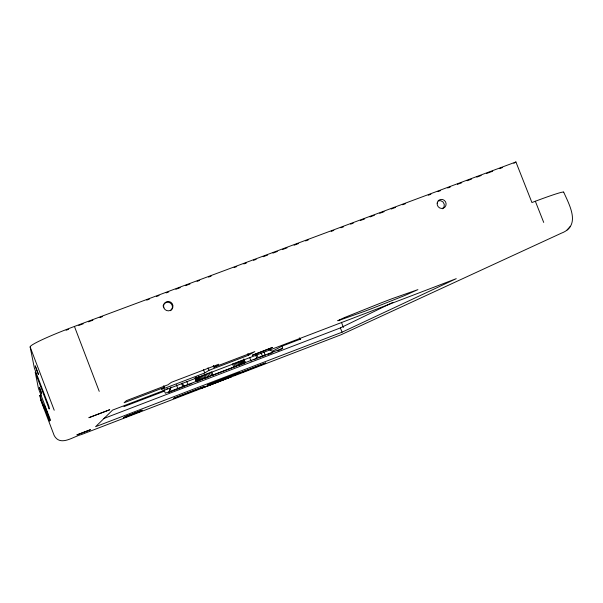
<?xml version="1.0" encoding="UTF-8"?>
<svg xmlns="http://www.w3.org/2000/svg" width="603" height="603" viewBox="0 0 603 603"><rect width="100%" height="100%" fill="white"/><g stroke="black" fill="none" stroke-linecap="round" stroke-linejoin="round"><path stroke-width="0.9" d="M168.84 392.44L170.717 387.307M171.079 387.058L169.179 392.221L177.945 388.86L176.34 384.676M41.419 394.875L39.851 395.47L40.823 400.354L54.195 435.532C60.375 446.823 72.948 436.64 81.495 434.529L340.899 334.823L561.235 233.24C581.073 225.808 569.805 205.729 563.654 192.078M567.091 229.984L570.415 226.298M337.899 320.623L344.343 317.623M265.727 363.014L234.695 374.953L265.621 363.006M163.745 385.701L164.393 387.375L161.378 389.553L204.756 372.978L208.97 370.34L248.549 355.212L254.798 351.617L213.959 367.219L213.304 365.501M513.862 163.323L515.912 161.966L531.929 202.54L535.343 201.251A45.217 2.08 -21.6 0 1 563.488 192.44M207.44 384.933L239.308 372.631L207.402 384.918M213.959 367.219L218.716 364.242L171.365 382.325L167.966 384.789L126.404 400.663L124.128 402.759L164.393 387.375M186.719 381.42L188.196 384.646L182.928 386.855L181.639 383.493M272.141 351.383L281.887 346.205L300.641 339.029L299.925 339.406L299.314 337.838M277.81 350.848L282.701 348.308L281.887 346.205M251.089 360.911L251.798 360.594M103.558 418.595L340.378 327.919L392.907 302.367M342.044 332.2L456.245 278.669L112.603 410.078L95.591 426.69L342.044 332.2L340.378 327.919M344.464 317.57L381.744 302.646A42.971 0.972 -21.2 0 1 392.206 298.643L417.909 289.636L404.658 295.56L373.981 307.726A42.971 0.972 -21.2 0 1 364.061 311.517L337.861 320.773M164.008 390.111L164.815 389.764M178.39 388.671L179.249 388.317M179.943 388.03L180.719 387.721M207.658 373.355L208.947 376.724L204.967 378.322L203.678 374.96M253.916 359.72L254.707 359.403M181.563 387.39L182.46 387.036M235.117 362.833L236.414 366.194L211.879 375.563L210.583 372.194M255.566 359.064L256.471 358.702M228.333 377.101L228.793 376.92M254.805 367.446L255.257 367.272M226.901 377.666L227.384 377.478M253.396 367.996L253.871 367.807M215.437 383.048L231.484 376.619L200.912 388.407L213.545 383.772M132.389 414.276L123.411 417.871L140.454 411.306L124.813 416.846L126.2 416.243L142.225 410.161L132.472 414.05M123.886 406.641L164.521 391.098L165.335 393.224L282.701 348.308M267.973 354.398L272.239 352.77M244.381 371.463L244.841 371.29M245.753 370.935L246.212 370.762M243.069 371.953L243.491 371.795M39.851 395.47L49.604 421.128L49.416 419.273L44.622 405.925L50.192 420.577L50.049 418.949L38.434 388.385L35.193 372.179L49.197 409.022L48.994 406.58L34.394 368.184L30.15 346.989A46.484 3.656 -20.6 0 1 74.44 326.442L515.912 161.966M78.759 325.454L83.176 323.811M88.468 321.836L92.885 320.193M99.94 317.562L102.593 316.575M146.717 300.128L149.363 299.148M156.426 296.518L159.071 295.53M166.134 292.9L168.78 291.912M175.842 289.282L180.252 287.639M185.551 285.664L189.96 284.021M197.023 281.39L199.668 280.403M208.495 277.109L211.148 276.121M234.092 267.574L236.738 266.586M243.8 263.956L246.446 262.968M253.509 260.338L256.154 259.35M263.217 256.72L267.626 255.077M272.925 253.102L277.335 251.459M282.634 249.484L287.043 247.841M294.106 245.21L298.515 243.567M305.578 240.936L308.223 239.949M331.168 231.401L333.821 230.414M340.876 227.783L343.529 226.796M350.584 224.165L353.237 223.178M360.293 220.547L364.709 218.904M370.001 216.929L374.418 215.286M379.709 213.311L384.126 211.668M391.181 209.037L395.598 207.394M402.661 204.764L405.306 203.776M428.251 195.229L430.896 194.241M437.959 191.611L440.605 190.623M447.667 187.993L450.313 187.005M457.375 184.375L461.785 182.732M467.084 180.757L471.493 179.114M476.792 177.139L481.202 175.496M486.5 173.521L492.681 171.222M499.736 168.584L502.382 167.604M189.267 384.443L190.284 384.073M240.439 360.933L241.735 364.272L237.635 365.742L236.338 362.388M263.481 356.041L264.37 355.725M242.572 360.21L243.861 363.549L242.534 363.993L241.245 360.654M191.083 383.794L191.86 383.546M162.486 391.174L163.074 390.985M265.177 355.446L264.129 352.062M339.316 320.427L339.843 320.268M269.172 349.552L273.151 351.692M256.652 354.677L258.446 357.76L262.591 356.169L260.963 353.034M182.34 383.093L183.983 386.259M535.343 201.251L543.71 222.439M341.404 322.243L343.431 327.459M255.657 355.19L256.938 358.521M249.687 357.504L251.021 360.956M247.908 353.554L248.549 355.212M245.074 362.29L243.8 358.981L245.074 362.328M244.004 359.931L244.961 362.411M243.808 359.848L244.75 362.524M243.499 359.931L244.788 363.255M243.092 360.051L244.373 363.383M241.961 360.413L243.25 363.752M239.542 361.242L240.838 364.589M238.562 361.589L239.851 364.943M237.492 361.973L238.78 365.328M233.828 363.308L235.125 366.669M232.472 363.805L233.768 367.174M211.676 371.765L212.972 375.141M208.005 367.845L208.97 370.34M209.098 372.782L210.394 376.151M206.264 373.913L207.56 377.282M203.505 369.737L204.756 372.978M204.937 374.448L206.234 377.81M202.487 375.443L203.776 378.805M201.372 375.903L202.661 379.257L201.628 379.679L200.339 376.325M199.389 376.724L200.678 380.078M198.214 376.249L199.819 380.433L199.05 380.764L197.769 377.418M196.774 376.875L198.379 381.051M196.525 377.968L197.807 381.307M196.058 378.187L197.339 381.518M195.372 377.531L196.97 381.691M195.108 377.674L196.382 380.998M195.425 378.661L196.374 381.141M195.266 378.601L196.224 381.164M74.44 326.442L99.224 391.355M36.791 369.88C31.183 355.627 42.519 384.722 36.889 370.408M40.416 390.156L39.301 387.284L41.622 393.42L40.476 390.488M43.115 405.254C39.587 396.163 46.778 414.796 43.152 405.465M30.15 346.989L54.21 410.236M166.699 388.98A25.741 0.543 -21 0 1 167.77 388.543M41.064 400.422A25.929 1.131 -20.8 0 1 40.823 400.354M66.119 330.248A39.504 3.105 -20.6 0 1 68.569 329.291M164.091 303.935A4.711 4.666 33.7 0 1 171.146 303.716A4.711 4.666 33.7 0 1 170.506 310.718M163.096 306.136A4.711 4.666 33.7 0 1 163.451 304.967M438.223 200.844A4.575 4.417 55.4 0 1 442.579 208.796M252.318 355.242L272.503 347.456L252.318 355.242M173.355 398.462L204.651 386.425L173.355 398.462M89.304 417.487L88.882 417.713L109.693 409.761L89.304 417.487M77.026 434.838L90.337 429.758L77.026 434.838M163.865 307.816A4.734 4.688 33.8 0 0 171.93 309.151A4.734 4.688 33.8 0 0 168.998 301.53A4.734 4.688 33.8 0 0 163.865 307.816M437.183 203.128A4.598 4.44 55.4 0 0 443.303 208.186A4.598 4.44 55.4 0 0 444.396 200.43A4.598 4.44 55.4 0 0 437.183 203.128"/></g></svg>
